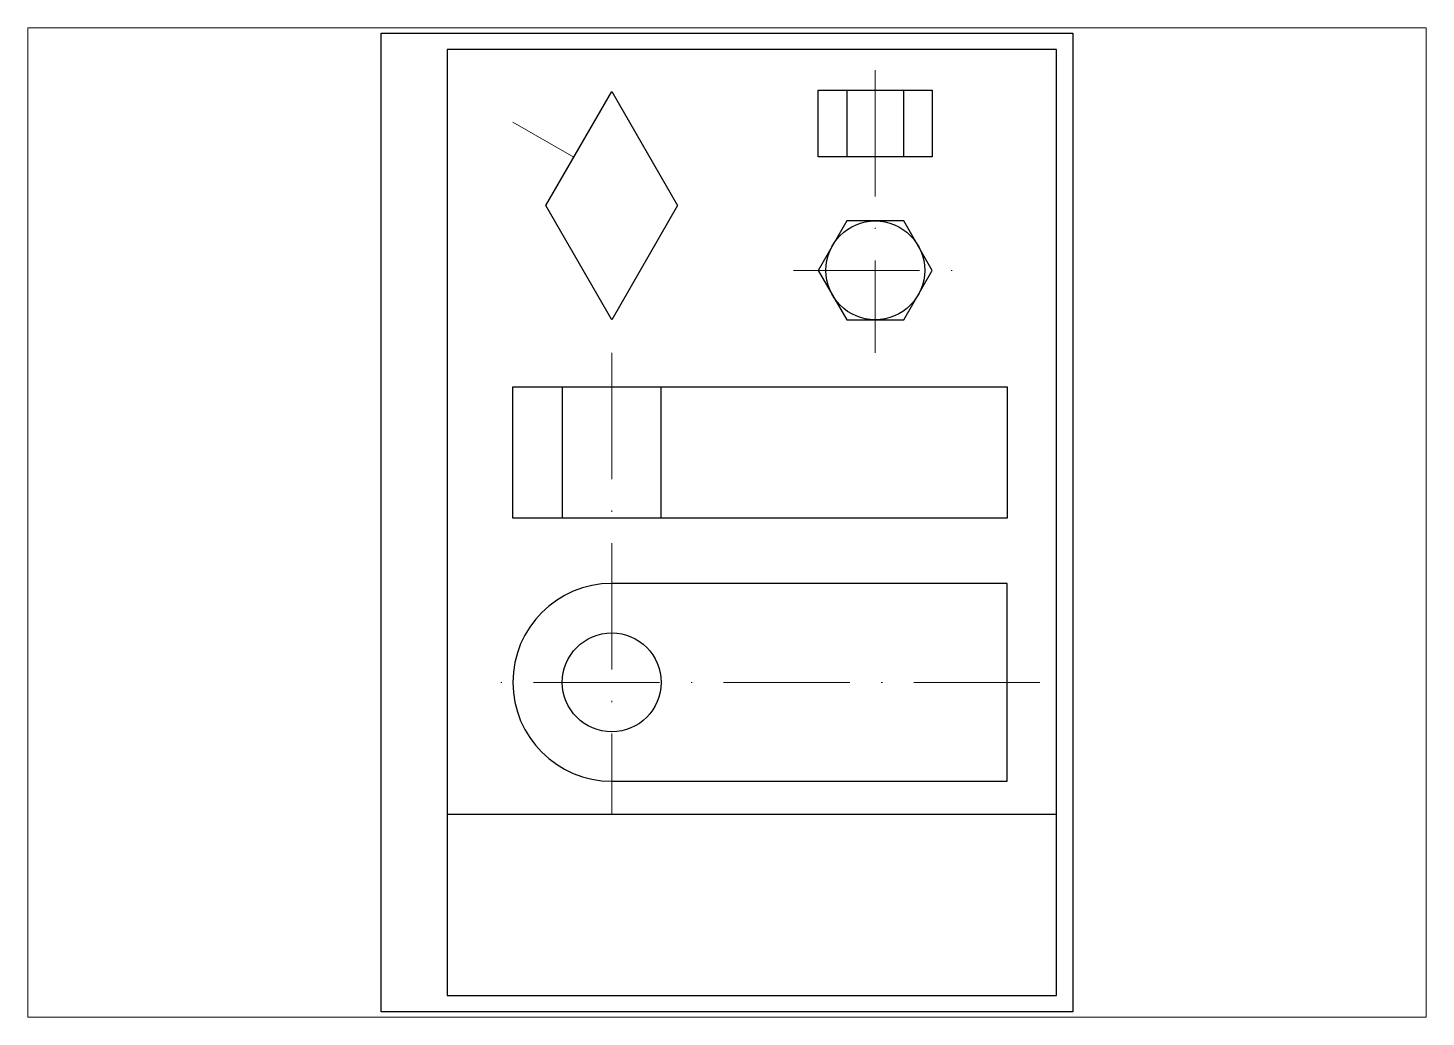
# Paper-space layout 'Лист1' of a CAD drawing. Header units: millimetres. Extents: x 30 to 267, y 21 to 189.
# The model-space entities are those that its viewports show. They can reach past a viewport. Long polylines and large blocks are cut down to what shows.
import ezdxf

# ---------------------------------------------------------------- set-up
doc = ezdxf.new("R2010")
doc.units = ezdxf.units.MM
doc.linetypes.add('ACAD_ISO10W100', pattern=[18, 12, -3, 0, -3])
doc.layers.add('Контур', color=7, linetype='Continuous', lineweight=30)
doc.layers.add('Оси', color=7, linetype='ACAD_ISO10W100', lineweight=20)
doc.layers.add('Рамка', color=7, linetype='Continuous')

msp = doc.modelspace()

# ---------------------------------------------------------------- linework, layer by layer
at = {"lineweight": -3}
for p, q in [((0, 0), (0, 297)), ((0, 297), (210, 297)), ((210, 297), (210, 0)), ((210, 0), (0, 0))]:
    msp.add_line(p, q, dxfattribs=at)
at = {"linetype": 'Continuous', "lineweight": 20}
msp.add_line((58.48, 259.33), (40, 270), dxfattribs=at)
at = {"lineweight": 30}
msp.add_line((180, 70), (180, 70), dxfattribs=at)
at = {"layer": 'Контур', "linetype": 'Continuous', "lineweight": 30}
for p, q in [((50, 244.64), (70, 279.28)), ((70, 279.28), (90, 244.64)), ((70, 210), (50, 244.64)), ((90, 244.64), (70, 210))]:
    msp.add_line(p, q, dxfattribs=at)
at = {"layer": 'Контур', "lineweight": 30}
for p, q in [((141.34, 279.63), (141.34, 259.47)), ((158.66, 259.47), (158.66, 279.63)), ((55, 189.62), (55, 149.78)), ((85, 149.78), (85, 189.62)), ((190, 130), (70, 130)), ((190, 70), (190, 130)), ((70, 70), (190, 70))]:
    msp.add_line(p, q, dxfattribs=at)
for points in [[(132.68, 279.63), (167.32, 279.63), (167.32, 259.47), (132.68, 259.47)], [(141.34, 240), (132.68, 225), (141.34, 210), (158.66, 210), (167.32, 225), (158.66, 240)], [(190, 149.78), (40, 149.78), (40, 189.62), (190, 189.62)]]:
    msp.add_lwpolyline(points, close=True, dxfattribs=at)
for centre in [(150, 225), (70, 100)]:
    msp.add_circle(centre, 15, dxfattribs=at)
msp.add_arc((70, 100), 30, 90, 270, dxfattribs=at)
at = {"layer": 'Оси', "linetype": 'ACAD_ISO10W100', "lineweight": 20}
for p, q in [((150, 285.72), (150, 199.94)), ((125.17, 225), (174.9, 225)), ((70, 199.94), (70, 60)), ((200, 100), (30, 100))]:
    msp.add_line(p, q, dxfattribs=at)
at = {"layer": 'Рамка', "lineweight": 30}
msp.add_line((20, 60), (205, 60), dxfattribs=at)
msp.add_lwpolyline([(20, 5), (205, 5), (205, 292), (20, 292)], close=True, dxfattribs=at)

psp = doc.layouts.new('Лист1')

# ---------------------------------------------------------------- viewports
at = {"layer": '0', "lineweight": 30}
psp.add_viewport(center=(148.51, 105.01), size=(237.61, 168.0125), view_center_point=(105, 148.5), view_height=300.083, dxfattribs=at)

doc.saveas('drawing.dxf')
